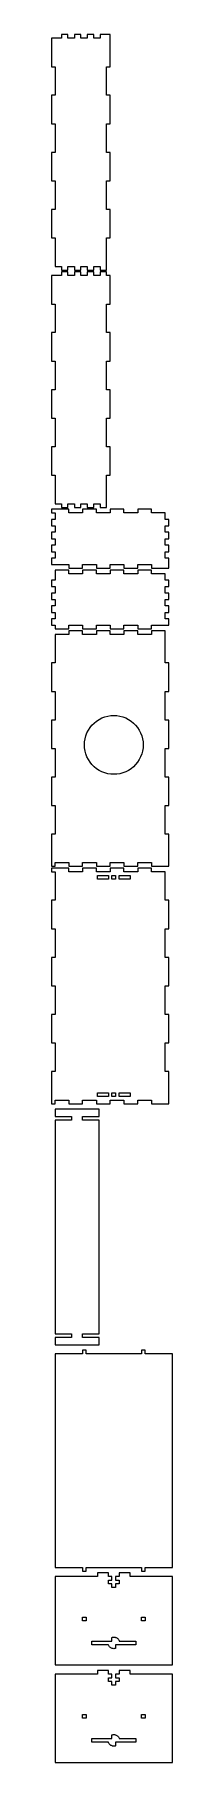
# Model space of a CAD drawing. Header units: metres. Extents: x -3 to 100, y 0 to 1467.
import ezdxf

# ---------------------------------------------------------------- set-up
doc = ezdxf.new("R2010")
doc.units = ezdxf.units.M

msp = doc.modelspace()

# ---------------------------------------------------------------- linework, layer by layer
for p, q in [((10.95, 1467.05), (5.47499, 1467.05)), ((5.47499, 1467.05), (5.47499, 1463.95)), ((10.95, 1463.95), (10.95, 1467.05)), ((21.9, 1467.05), (16.425, 1467.05)), ((16.425, 1467.05), (16.425, 1463.95)), ((21.9, 1463.95), (21.9, 1467.05)), ((32.85, 1467.05), (27.375, 1467.05)), ((27.375, 1467.05), (27.375, 1463.95)), ((32.85, 1463.95), (32.85, 1467.05)), ((46.9, 1467.05), (38.325, 1467.05)), ((38.325, 1467.05), (38.325, 1463.95)), ((46.9, 1439.72), (46.9, 1467.05)), ((5.47499, 1463.95), (-3.09999, 1463.95)), ((-3.09999, 1463.95), (-3.09999, 1439.72)), ((16.425, 1463.95), (10.95, 1463.95)), ((27.375, 1463.95), (21.9, 1463.95)), ((38.325, 1463.95), (32.85, 1463.95)), ((-3.09999, 1439.72), (0, 1439.72)), ((0, 1439.72), (0, 1415.5)), ((43.8, 1415.5), (43.8, 1439.72)), ((43.8, 1439.72), (46.9, 1439.72)), ((0, 1415.5), (-3.09999, 1415.5)), ((-3.09999, 1415.5), (-3.09999, 1391.28)), ((46.9, 1415.5), (43.8, 1415.5)), ((46.9, 1391.28), (46.9, 1415.5)), ((-3.09999, 1391.28), (0, 1391.28)), ((0, 1391.28), (0, 1367.05)), ((43.8, 1367.05), (43.8, 1391.28)), ((43.8, 1391.28), (46.9, 1391.28)), ((0, 1367.05), (-3.09999, 1367.05)), ((-3.09999, 1367.05), (-3.09999, 1342.82)), ((46.9, 1367.05), (43.8, 1367.05)), ((46.9, 1342.82), (46.9, 1367.05)), ((-3.09999, 1342.82), (0, 1342.82)), ((0, 1342.82), (0, 1318.6)), ((43.8, 1318.6), (43.8, 1342.82)), ((43.8, 1342.82), (46.9, 1342.82)), ((0, 1318.6), (-3.09999, 1318.6)), ((-3.09999, 1318.6), (-3.09999, 1294.38)), ((46.9, 1318.6), (43.8, 1318.6)), ((46.9, 1294.38), (46.9, 1318.6)), ((-3.09999, 1294.38), (0, 1294.38)), ((0, 1294.38), (0, 1270.15)), ((43.8, 1267.05), (43.8, 1294.38)), ((43.8, 1294.38), (46.9, 1294.38)), ((5.47499, 1262.4), (-3.09999, 1262.4)), ((-3.09999, 1262.4), (-3.09999, 1238.18)), ((0, 1270.15), (5.47499, 1270.15)), ((5.47499, 1270.15), (5.47499, 1267.05)), ((5.47499, 1267.05), (10.95, 1267.05)), ((10.95, 1265.5), (5.47499, 1265.5)), ((5.47499, 1265.5), (5.47499, 1262.4)), ((10.95, 1270.15), (16.425, 1270.15)), ((10.95, 1267.05), (10.95, 1270.15)), ((10.95, 1262.4), (10.95, 1265.5)), ((16.425, 1262.4), (10.95, 1262.4)), ((16.425, 1270.15), (16.425, 1267.05)), ((16.425, 1267.05), (21.9, 1267.05)), ((21.9, 1265.5), (16.425, 1265.5)), ((16.425, 1265.5), (16.425, 1262.4)), ((21.9, 1267.05), (21.9, 1270.15)), ((21.9, 1270.15), (27.375, 1270.15)), ((21.9, 1262.4), (21.9, 1265.5)), ((27.375, 1262.4), (21.9, 1262.4)), ((27.375, 1270.15), (27.375, 1267.05)), ((27.375, 1267.05), (32.85, 1267.05)), ((32.85, 1265.5), (27.375, 1265.5)), ((27.375, 1265.5), (27.375, 1262.4)), ((32.85, 1267.05), (32.85, 1270.15)), ((32.85, 1270.15), (38.325, 1270.15)), ((32.85, 1262.4), (32.85, 1265.5)), ((38.325, 1262.4), (32.85, 1262.4)), ((38.325, 1270.15), (38.325, 1267.05)), ((38.325, 1267.05), (43.8, 1267.05)), ((43.8, 1265.5), (38.325, 1265.5)), ((38.325, 1265.5), (38.325, 1262.4)), ((43.8, 1262.4), (43.8, 1265.5)), ((46.9, 1262.4), (43.8, 1262.4)), ((46.9, 1238.18), (46.9, 1262.4)), ((-3.09999, 1238.18), (0, 1238.18)), ((0, 1238.18), (0, 1213.95)), ((43.8, 1213.95), (43.8, 1238.18)), ((43.8, 1238.18), (46.9, 1238.18)), ((0, 1213.95), (-3.09999, 1213.95)), ((-3.09999, 1213.95), (-3.09999, 1189.72)), ((46.9, 1213.95), (43.8, 1213.95)), ((46.9, 1189.72), (46.9, 1213.95)), ((-3.09999, 1189.72), (0, 1189.72)), ((0, 1189.72), (0, 1165.5)), ((43.8, 1165.5), (43.8, 1189.72)), ((43.8, 1189.72), (46.9, 1189.72)), ((0, 1165.5), (-3.09999, 1165.5)), ((-3.09999, 1165.5), (-3.09999, 1141.28)), ((46.9, 1165.5), (43.8, 1165.5)), ((46.9, 1141.28), (46.9, 1165.5)), ((-3.09999, 1141.28), (0, 1141.28)), ((0, 1141.28), (0, 1117.05)), ((43.8, 1117.05), (43.8, 1141.28)), ((43.8, 1141.28), (46.9, 1141.28)), ((0, 1117.05), (-3.09999, 1117.05)), ((-3.09999, 1117.05), (-3.09999, 1092.82)), ((46.9, 1117.05), (43.8, 1117.05)), ((46.9, 1092.82), (46.9, 1117.05)), ((-3.09999, 1092.82), (0, 1092.82)), ((0, 1092.82), (0, 1068.6)), ((43.8, 1065.5), (43.8, 1092.82)), ((43.8, 1092.82), (46.9, 1092.82)), ((11.725, 1063.95), (-3.09999, 1063.95)), ((-3.09999, 1063.95), (-3.09999, 1060.85)), ((-3.09999, 1060.85), (0, 1060.85)), ((0, 1068.6), (5.47499, 1068.6)), ((0, 1060.85), (0, 1055.38)), ((5.47499, 1068.6), (5.47499, 1065.5)), ((5.47499, 1065.5), (10.95, 1065.5)), ((10.95, 1068.6), (16.425, 1068.6)), ((10.95, 1065.5), (10.95, 1068.6)), ((11.725, 1060.85), (11.725, 1063.95)), ((23.45, 1060.85), (11.725, 1060.85)), ((16.425, 1068.6), (16.425, 1065.5)), ((16.425, 1065.5), (21.9, 1065.5)), ((21.9, 1065.5), (21.9, 1068.6)), ((21.9, 1068.6), (27.375, 1068.6)), ((35.175, 1063.95), (23.45, 1063.95)), ((23.45, 1063.95), (23.45, 1060.85)), ((27.375, 1068.6), (27.375, 1065.5)), ((27.375, 1065.5), (32.85, 1065.5)), ((32.85, 1065.5), (32.85, 1068.6)), ((32.85, 1068.6), (38.325, 1068.6)), ((35.175, 1060.85), (35.175, 1063.95)), ((46.9, 1060.85), (35.175, 1060.85)), ((38.325, 1068.6), (38.325, 1065.5)), ((38.325, 1065.5), (43.8, 1065.5)), ((58.625, 1063.95), (46.9, 1063.95)), ((46.9, 1063.95), (46.9, 1060.85)), ((58.625, 1060.85), (58.625, 1063.95)), ((70.35, 1060.85), (58.625, 1060.85)), ((82.075, 1063.95), (70.35, 1063.95)), ((70.35, 1063.95), (70.35, 1060.85)), ((82.075, 1060.85), (82.075, 1063.95)), ((93.8, 1060.85), (82.075, 1060.85)), ((93.8, 1055.38), (93.8, 1060.85)), ((0, 1055.38), (-3.09999, 1055.38)), ((-3.09999, 1055.38), (-3.09999, 1049.9)), ((-3.09999, 1049.9), (0, 1049.9)), ((0, 1044.43), (-3.09999, 1044.43)), ((-3.09999, 1044.43), (-3.09999, 1038.95)), ((0, 1049.9), (0, 1044.43)), ((96.9, 1055.38), (93.8, 1055.38)), ((93.8, 1044.43), (93.8, 1049.9)), ((93.8, 1049.9), (96.9, 1049.9)), ((96.9, 1044.43), (93.8, 1044.43)), ((96.9, 1049.9), (96.9, 1055.38)), ((96.9, 1038.95), (96.9, 1044.43)), ((-3.09999, 1038.95), (0, 1038.95)), ((0, 1033.47), (-3.09999, 1033.47)), ((-3.09999, 1033.47), (-3.09999, 1028)), ((-3.09999, 1028), (0, 1028)), ((0, 1038.95), (0, 1033.47)), ((0, 1028), (0, 1022.53)), ((93.8, 1033.47), (93.8, 1038.95)), ((93.8, 1038.95), (96.9, 1038.95)), ((96.9, 1033.47), (93.8, 1033.47)), ((93.8, 1022.53), (93.8, 1028)), ((93.8, 1028), (96.9, 1028)), ((96.9, 1028), (96.9, 1033.47)), ((0, 1022.53), (-3.09999, 1022.53)), ((-3.09999, 1022.53), (-3.09999, 1017.05)), ((-3.09999, 1017.05), (11.725, 1017.05)), ((11.725, 1012.4), (0, 1012.4)), ((0, 1012.4), (0, 1003.83)), ((11.725, 1017.05), (11.725, 1013.95)), ((11.725, 1013.95), (23.45, 1013.95)), ((11.725, 1009.3), (11.725, 1012.4)), ((23.45, 1017.05), (35.175, 1017.05)), ((23.45, 1013.95), (23.45, 1017.05)), ((35.175, 1012.4), (23.45, 1012.4)), ((23.45, 1012.4), (23.45, 1009.3)), ((35.175, 1017.05), (35.175, 1013.95)), ((35.175, 1013.95), (46.9, 1013.95)), ((35.175, 1009.3), (35.175, 1012.4)), ((46.9, 1013.95), (46.9, 1017.05)), ((46.9, 1017.05), (58.625, 1017.05)), ((58.625, 1012.4), (46.9, 1012.4)), ((46.9, 1012.4), (46.9, 1009.3)), ((58.625, 1017.05), (58.625, 1013.95)), ((58.625, 1013.95), (70.35, 1013.95)), ((58.625, 1009.3), (58.625, 1012.4)), ((70.35, 1013.95), (70.35, 1017.05)), ((70.35, 1017.05), (82.075, 1017.05)), ((82.075, 1012.4), (70.35, 1012.4)), ((70.35, 1012.4), (70.35, 1009.3)), ((82.075, 1017.05), (82.075, 1013.95)), ((82.075, 1013.95), (96.9, 1013.95)), ((82.075, 1009.3), (82.075, 1012.4)), ((96.9, 1022.53), (93.8, 1022.53)), ((96.9, 1013.95), (96.9, 1022.53)), ((0, 1003.83), (-3.09999, 1003.83)), ((-3.09999, 1003.83), (-3.09999, 998.35)), ((-3.09999, 998.35), (0, 998.35)), ((0, 998.35), (0, 992.875)), ((23.45, 1009.3), (11.725, 1009.3)), ((46.9, 1009.3), (35.175, 1009.3)), ((70.35, 1009.3), (58.625, 1009.3)), ((93.8, 1009.3), (82.075, 1009.3)), ((93.8, 1003.83), (93.8, 1009.3)), ((96.9, 1003.83), (93.8, 1003.83)), ((93.8, 992.875), (93.8, 998.35)), ((93.8, 998.35), (96.9, 998.35)), ((96.9, 998.35), (96.9, 1003.83)), ((0, 992.875), (-3.09999, 992.875)), ((-3.09999, 992.875), (-3.09999, 987.4)), ((-3.09999, 987.4), (0, 987.4)), ((0, 987.4), (0, 981.925)), ((96.9, 992.875), (93.8, 992.875)), ((93.8, 981.925), (93.8, 987.4)), ((93.8, 987.4), (96.9, 987.4)), ((96.9, 987.4), (96.9, 992.875)), ((0, 981.925), (-3.09999, 981.925)), ((-3.09999, 981.925), (-3.09999, 976.45)), ((-3.09999, 976.45), (0, 976.45)), ((0, 970.975), (-3.09999, 970.975)), ((-3.09999, 970.975), (-3.09999, 965.5)), ((0, 976.45), (0, 970.975)), ((96.9, 981.925), (93.8, 981.925)), ((93.8, 970.975), (93.8, 976.45)), ((93.8, 976.45), (96.9, 976.45)), ((96.9, 970.975), (93.8, 970.975)), ((96.9, 976.45), (96.9, 981.925)), ((96.9, 965.5), (96.9, 970.975)), ((-3.09999, 965.5), (0, 965.5)), ((0, 965.5), (0, 962.4)), ((0, 962.4), (11.725, 962.4)), ((11.725, 957.75), (0, 957.75)), ((0, 957.75), (0, 933.525)), ((11.725, 965.5), (23.45, 965.5)), ((11.725, 962.4), (11.725, 965.5)), ((23.45, 960.85), (11.725, 960.85)), ((11.725, 960.85), (11.725, 957.75)), ((23.45, 965.5), (23.45, 962.4)), ((23.45, 962.4), (35.175, 962.4)), ((23.45, 957.75), (23.45, 960.85)), ((35.175, 957.75), (23.45, 957.75)), ((35.175, 962.4), (35.175, 965.5)), ((35.175, 965.5), (46.9, 965.5)), ((46.9, 960.85), (35.175, 960.85)), ((35.175, 960.85), (35.175, 957.75)), ((46.9, 965.5), (46.9, 962.4)), ((46.9, 962.4), (58.625, 962.4)), ((46.9, 957.75), (46.9, 960.85)), ((58.625, 957.75), (46.9, 957.75)), ((58.625, 962.4), (58.625, 965.5)), ((58.625, 965.5), (70.35, 965.5)), ((70.35, 960.85), (58.625, 960.85)), ((58.625, 960.85), (58.625, 957.75)), ((70.35, 965.5), (70.35, 962.4)), ((70.35, 962.4), (82.075, 962.4)), ((70.35, 957.75), (70.35, 960.85)), ((82.075, 957.75), (70.35, 957.75)), ((82.075, 962.4), (82.075, 965.5)), ((82.075, 965.5), (96.9, 965.5)), ((93.8, 960.85), (82.075, 960.85)), ((82.075, 960.85), (82.075, 957.75)), ((93.8, 933.525), (93.8, 960.85)), ((0, 933.525), (-3.09999, 933.525)), ((-3.09999, 933.525), (-3.09999, 909.3)), ((96.9, 933.525), (93.8, 933.525)), ((96.9, 909.3), (96.9, 933.525)), ((-3.09999, 909.3), (0, 909.3)), ((0, 909.3), (0, 885.075)), ((93.8, 885.075), (93.8, 909.3)), ((93.8, 909.3), (96.9, 909.3)), ((0, 885.075), (-3.09999, 885.075)), ((-3.09999, 885.075), (-3.09999, 860.85)), ((29.7746, 878.645), (31.4214, 880.678)), ((31.4214, 880.678), (33.2717, 882.529)), ((33.2717, 882.529), (35.3054, 884.175)), ((35.3054, 884.175), (37.5, 885.601)), ((37.5, 885.601), (39.8316, 886.789)), ((39.8316, 886.789), (42.2746, 887.726)), ((42.2746, 887.726), (44.8022, 888.404)), ((44.8022, 888.404), (47.3868, 888.813)), ((47.3868, 888.813), (50, 888.95)), ((50, 888.95), (52.6132, 888.813)), ((52.6132, 888.813), (55.1978, 888.404)), ((55.1978, 888.404), (57.7254, 887.726)), ((57.7254, 887.726), (60.1684, 886.789)), ((60.1684, 886.789), (62.5, 885.601)), ((62.5, 885.601), (64.6946, 884.175)), ((64.6946, 884.175), (66.7283, 882.529)), ((66.7283, 882.529), (68.5786, 880.678)), ((68.5786, 880.678), (70.2254, 878.645)), ((96.9, 885.075), (93.8, 885.075)), ((96.9, 860.85), (96.9, 885.075)), ((25, 863.95), (25.1369, 866.563)), ((25.1369, 866.563), (25.5463, 869.148)), ((25.5463, 869.148), (26.2236, 871.675)), ((26.2236, 871.675), (27.1614, 874.118)), ((27.1614, 874.118), (28.3494, 876.45)), ((28.3494, 876.45), (29.7746, 878.645)), ((70.2254, 878.645), (71.6506, 876.45)), ((71.6506, 876.45), (72.8386, 874.118)), ((72.8386, 874.118), (73.7764, 871.675)), ((73.7764, 871.675), (74.4537, 869.148)), ((74.4537, 869.148), (74.863, 866.563)), ((74.863, 866.563), (75, 863.95)), ((-3.09999, 860.85), (0, 860.85)), ((0, 860.85), (0, 836.625)), ((25.1369, 861.337), (25, 863.95)), ((25.5463, 858.752), (25.1369, 861.337)), ((26.2236, 856.225), (25.5463, 858.752)), ((27.1614, 853.782), (26.2236, 856.225)), ((28.3494, 851.45), (27.1614, 853.782)), ((29.7746, 849.255), (28.3494, 851.45)), ((71.6506, 851.45), (70.2254, 849.255)), ((72.8386, 853.782), (71.6506, 851.45)), ((73.7764, 856.225), (72.8386, 853.782)), ((74.4537, 858.752), (73.7764, 856.225)), ((74.863, 861.337), (74.4537, 858.752)), ((75, 863.95), (74.863, 861.337)), ((93.8, 836.625), (93.8, 860.85)), ((93.8, 860.85), (96.9, 860.85)), ((0, 836.625), (-3.09999, 836.625)), ((-3.09999, 836.625), (-3.09999, 812.4)), ((31.4214, 847.222), (29.7746, 849.255)), ((33.2717, 845.371), (31.4214, 847.222)), ((35.3054, 843.725), (33.2717, 845.371)), ((37.5, 842.299), (35.3054, 843.725)), ((39.8316, 841.111), (37.5, 842.299)), ((42.2746, 840.174), (39.8316, 841.111)), ((44.8022, 839.496), (42.2746, 840.174)), ((47.3868, 839.087), (44.8022, 839.496)), ((50, 838.95), (47.3868, 839.087)), ((52.6132, 839.087), (50, 838.95)), ((55.1978, 839.496), (52.6132, 839.087)), ((57.7254, 840.174), (55.1978, 839.496)), ((60.1684, 841.111), (57.7254, 840.174)), ((62.5, 842.299), (60.1684, 841.111)), ((64.6946, 843.725), (62.5, 842.299)), ((66.7283, 845.371), (64.6946, 843.725)), ((68.5786, 847.222), (66.7283, 845.371)), ((70.2254, 849.255), (68.5786, 847.222)), ((96.9, 836.625), (93.8, 836.625)), ((96.9, 812.4), (96.9, 836.625)), ((-3.09999, 812.4), (0, 812.4)), ((0, 812.4), (0, 788.175)), ((93.8, 788.175), (93.8, 812.4)), ((93.8, 812.4), (96.9, 812.4)), ((0, 788.175), (-3.09999, 788.175)), ((-3.09999, 788.175), (-3.09999, 760.85)), ((96.9, 788.175), (93.8, 788.175)), ((96.9, 760.85), (96.9, 788.175)), ((0, 763.95), (11.725, 763.95)), ((0, 760.85), (0, 763.95)), ((11.725, 763.95), (11.725, 760.85)), ((23.45, 760.85), (23.45, 763.95)), ((23.45, 763.95), (35.175, 763.95)), ((35.175, 763.95), (35.175, 760.85)), ((46.9, 760.85), (46.9, 763.95)), ((46.9, 763.95), (58.625, 763.95)), ((58.625, 763.95), (58.625, 760.85)), ((70.35, 760.85), (70.35, 763.95)), ((70.35, 763.95), (82.075, 763.95)), ((82.075, 763.95), (82.075, 760.85)), ((-3.09999, 760.85), (0, 760.85)), ((11.725, 759.3), (-3.09999, 759.3)), ((-3.09999, 759.3), (-3.09999, 756.2)), ((-3.09999, 756.2), (0, 756.2)), ((0, 756.2), (0, 731.975)), ((11.725, 760.85), (23.45, 760.85)), ((11.725, 756.2), (11.725, 759.3)), ((23.45, 756.2), (11.725, 756.2)), ((35.175, 759.3), (23.45, 759.3)), ((23.45, 759.3), (23.45, 756.2)), ((35.175, 760.85), (46.9, 760.85)), ((35.175, 756.2), (35.175, 759.3)), ((46.9, 756.2), (35.175, 756.2)), ((36.05, 750), (36.05, 753.1)), ((36.05, 753.1), (45.35, 753.1)), ((45.35, 750), (36.05, 750)), ((45.35, 753.1), (45.35, 750)), ((58.625, 759.3), (46.9, 759.3)), ((46.9, 759.3), (46.9, 756.2)), ((48.45, 750), (48.45, 753.1)), ((48.45, 753.1), (51.55, 753.1)), ((51.55, 750), (48.45, 750)), ((51.55, 753.1), (51.55, 750)), ((54.65, 750), (54.65, 753.1)), ((54.65, 753.1), (63.95, 753.1)), ((63.95, 750), (54.65, 750)), ((58.625, 760.85), (70.35, 760.85)), ((58.625, 756.2), (58.625, 759.3)), ((70.35, 756.2), (58.625, 756.2)), ((63.95, 753.1), (63.95, 750)), ((82.075, 759.3), (70.35, 759.3)), ((70.35, 759.3), (70.35, 756.2)), ((82.075, 760.85), (96.9, 760.85)), ((82.075, 756.2), (82.075, 759.3)), ((93.8, 756.2), (82.075, 756.2)), ((93.8, 731.975), (93.8, 756.2)), ((0, 731.975), (-3.09999, 731.975)), ((-3.09999, 731.975), (-3.09999, 707.75)), ((96.9, 731.975), (93.8, 731.975)), ((96.9, 707.75), (96.9, 731.975)), ((-3.09999, 707.75), (0, 707.75)), ((0, 707.75), (0, 683.525)), ((93.8, 683.525), (93.8, 707.75)), ((93.8, 707.75), (96.9, 707.75)), ((0, 683.525), (-3.09999, 683.525)), ((-3.09999, 683.525), (-3.09999, 659.3)), ((96.9, 683.525), (93.8, 683.525)), ((96.9, 659.3), (96.9, 683.525)), ((-3.09999, 659.3), (0, 659.3)), ((0, 659.3), (0, 635.075)), ((93.8, 635.075), (93.8, 659.3)), ((93.8, 659.3), (96.9, 659.3)), ((0, 635.075), (-3.09999, 635.075)), ((-3.09999, 635.075), (-3.09999, 610.85)), ((96.9, 635.075), (93.8, 635.075)), ((96.9, 610.85), (96.9, 635.075)), ((-3.09999, 610.85), (0, 610.85)), ((0, 610.85), (0, 586.625)), ((93.8, 586.625), (93.8, 610.85)), ((93.8, 610.85), (96.9, 610.85)), ((0, 586.625), (-3.09999, 586.625)), ((-3.09999, 586.625), (-3.09999, 559.3)), ((96.9, 586.625), (93.8, 586.625)), ((96.9, 559.3), (96.9, 586.625)), ((-3.09999, 559.3), (0, 559.3)), ((0, 562.4), (11.725, 562.4)), ((0, 559.3), (0, 562.4)), ((11.725, 562.4), (11.725, 559.3)), ((11.725, 559.3), (23.45, 559.3)), ((23.45, 559.3), (23.45, 562.4)), ((23.45, 562.4), (35.175, 562.4)), ((35.175, 562.4), (35.175, 559.3)), ((35.175, 559.3), (46.9, 559.3)), ((36.05, 565.5), (36.05, 568.6)), ((36.05, 568.6), (45.35, 568.6)), ((45.35, 565.5), (36.05, 565.5)), ((45.35, 568.6), (45.35, 565.5)), ((46.9, 559.3), (46.9, 562.4)), ((46.9, 562.4), (58.625, 562.4)), ((48.45, 565.5), (48.45, 568.6)), ((48.45, 568.6), (51.55, 568.6)), ((51.55, 565.5), (48.45, 565.5)), ((51.55, 568.6), (51.55, 565.5)), ((54.65, 565.5), (54.65, 568.6)), ((54.65, 568.6), (63.95, 568.6)), ((63.95, 565.5), (54.65, 565.5)), ((58.625, 562.4), (58.625, 559.3)), ((58.625, 559.3), (70.35, 559.3)), ((63.95, 568.6), (63.95, 565.5)), ((70.35, 559.3), (70.35, 562.4)), ((70.35, 562.4), (82.075, 562.4)), ((82.075, 562.4), (82.075, 559.3)), ((82.075, 559.3), (96.9, 559.3)), ((37.5, 554.65), (0, 554.65)), ((0, 554.65), (0, 548.45)), ((0, 548.45), (14.1, 548.45)), ((14.1, 545.35), (0, 545.35)), ((0, 545.35), (0, 363.95)), ((14.1, 548.45), (14.1, 545.35)), ((23.4, 545.35), (23.4, 548.45)), ((23.4, 548.45), (37.5, 548.45)), ((37.5, 545.35), (23.4, 545.35)), ((37.5, 548.45), (37.5, 554.65)), ((37.5, 363.95), (37.5, 545.35)), ((0, 363.95), (14.1, 363.95)), ((14.1, 360.85), (0, 360.85)), ((0, 360.85), (0, 354.65)), ((0, 354.65), (37.5, 354.65)), ((14.1, 363.95), (14.1, 360.85)), ((23.4, 360.85), (23.4, 363.95)), ((23.4, 363.95), (37.5, 363.95)), ((37.5, 360.85), (23.4, 360.85)), ((37.5, 354.65), (37.5, 360.85)), ((23.45, 346.9), (0, 346.9)), ((0, 346.9), (0, 165.5)), ((26.55, 350), (23.45, 350)), ((23.45, 350), (23.45, 346.9)), ((26.55, 346.9), (26.55, 350)), ((73.45, 346.9), (26.55, 346.9)), ((76.55, 350), (73.45, 350)), ((73.45, 350), (73.45, 346.9)), ((76.55, 346.9), (76.55, 350)), ((100, 346.9), (76.55, 346.9)), ((100, 165.5), (100, 346.9)), ((0, 165.5), (23.45, 165.5)), ((23.45, 165.5), (23.45, 162.4)), ((23.45, 162.4), (26.55, 162.4)), ((26.55, 162.4), (26.55, 165.5)), ((26.55, 165.5), (73.45, 165.5)), ((73.45, 165.5), (73.45, 162.4)), ((73.45, 162.4), (76.55, 162.4)), ((76.55, 162.4), (76.55, 165.5)), ((76.55, 165.5), (100, 165.5)), ((36.05, 157.75), (0, 157.75)), ((0, 157.75), (0, 82.75)), ((45.35, 160.85), (36.05, 160.85)), ((36.05, 160.85), (36.05, 157.75)), ((45.35, 157.75), (45.35, 160.85)), ((48.45, 157.75), (45.35, 157.75)), ((45.35, 151.55), (45.35, 154.65)), ((45.35, 154.65), (48.45, 154.65)), ((48.45, 151.55), (45.35, 151.55)), ((48.45, 154.65), (48.45, 157.75)), ((48.45, 148.45), (48.45, 151.55)), ((51.55, 148.45), (48.45, 148.45)), ((54.65, 157.75), (51.55, 157.75)), ((51.55, 157.75), (51.55, 154.65)), ((51.55, 154.65), (54.65, 154.65)), ((54.65, 151.55), (51.55, 151.55)), ((51.55, 151.55), (51.55, 148.45)), ((63.95, 160.85), (54.65, 160.85)), ((54.65, 160.85), (54.65, 157.75)), ((54.65, 154.65), (54.65, 151.55)), ((63.95, 157.75), (63.95, 160.85)), ((100, 157.75), (63.95, 157.75)), ((100, 82.75), (100, 157.75)), ((23.45, 120.25), (23.45, 123.35)), ((23.45, 123.35), (26.55, 123.35)), ((26.55, 120.25), (23.45, 120.25)), ((26.55, 123.35), (26.55, 120.25)), ((73.45, 120.25), (73.45, 123.35)), ((73.45, 123.35), (76.55, 123.35)), ((76.55, 120.25), (73.45, 120.25)), ((76.55, 123.35), (76.55, 120.25)), ((31.25, 99.95), (31.25, 103.05)), ((31.25, 103.05), (48.45, 103.05)), ((48.45, 106.148), (48.4853, 106.162)), ((48.45, 103.05), (48.45, 106.148)), ((48.4853, 106.162), (48.9809, 106.294)), ((48.9809, 106.294), (49.4876, 106.375)), ((49.4876, 106.375), (50, 106.402)), ((50, 106.402), (50.5123, 106.375)), ((50.5123, 106.375), (51.0191, 106.294)), ((51.0191, 106.294), (51.5146, 106.162)), ((51.5146, 106.162), (51.9936, 105.978)), ((51.9936, 105.978), (52.4508, 105.745)), ((52.4508, 105.745), (52.881, 105.465)), ((52.881, 105.465), (53.2798, 105.143)), ((53.2798, 105.143), (53.6425, 104.78)), ((53.6425, 104.78), (53.9654, 104.381)), ((53.9654, 104.381), (54.2448, 103.951)), ((54.2448, 103.951), (54.4778, 103.494)), ((54.4778, 103.494), (54.6481, 103.05)), ((54.6481, 103.05), (68.75, 103.05)), ((68.75, 103.05), (68.75, 99.95)), ((45.3519, 99.95), (31.25, 99.95)), ((45.5222, 99.5064), (45.3519, 99.95)), ((45.7551, 99.0492), (45.5222, 99.5064)), ((46.0346, 98.6189), (45.7551, 99.0492)), ((46.3575, 98.2202), (46.0346, 98.6189)), ((46.7202, 97.8575), (46.3575, 98.2202)), ((47.1189, 97.5346), (46.7202, 97.8575)), ((47.5492, 97.2551), (47.1189, 97.5346)), ((48.0064, 97.0222), (47.5492, 97.2551)), ((48.4853, 96.8384), (48.0064, 97.0222)), ((48.9809, 96.7056), (48.4853, 96.8384)), ((49.4876, 96.6253), (48.9809, 96.7056)), ((50, 96.5985), (49.4876, 96.6253)), ((50.5123, 96.6253), (50, 96.5985)), ((51.0191, 96.7056), (50.5123, 96.6253)), ((51.5146, 96.8384), (51.0191, 96.7056)), ((51.55, 96.8519), (51.5146, 96.8384)), ((68.75, 99.95), (51.55, 99.95)), ((51.55, 99.95), (51.55, 96.8519)), ((0, 82.75), (100, 82.75)), ((36.05, 75), (0, 75)), ((0, 75), (0, 0)), ((45.35, 78.1), (36.05, 78.1)), ((36.05, 78.1), (36.05, 75)), ((45.35, 75), (45.35, 78.1)), ((48.45, 75), (45.35, 75)), ((48.45, 71.9), (48.45, 75)), ((54.65, 75), (51.55, 75)), ((51.55, 75), (51.55, 71.9)), ((63.95, 78.1), (54.65, 78.1)), ((54.65, 78.1), (54.65, 75)), ((63.95, 75), (63.95, 78.1)), ((100, 75), (63.95, 75)), ((100, 0), (100, 75)), ((45.35, 68.8), (45.35, 71.9)), ((45.35, 71.9), (48.45, 71.9)), ((48.45, 68.8), (45.35, 68.8)), ((48.45, 65.7), (48.45, 68.8)), ((51.55, 65.7), (48.45, 65.7)), ((51.55, 71.9), (54.65, 71.9)), ((54.65, 68.8), (51.55, 68.8)), ((51.55, 68.8), (51.55, 65.7)), ((54.65, 71.9), (54.65, 68.8)), ((23.45, 37.5), (23.45, 40.6)), ((23.45, 40.6), (26.55, 40.6)), ((26.55, 37.5), (23.45, 37.5)), ((26.55, 40.6), (26.55, 37.5)), ((73.45, 37.5), (73.45, 40.6)), ((73.45, 40.6), (76.55, 40.6)), ((76.55, 37.5), (73.45, 37.5)), ((76.55, 40.6), (76.55, 37.5)), ((31.25, 17.2), (31.25, 20.3)), ((31.25, 20.3), (48.45, 20.3)), ((45.3519, 17.2), (31.25, 17.2)), ((45.5222, 16.7564), (45.3519, 17.2)), ((45.7551, 16.2992), (45.5222, 16.7564)), ((46.0346, 15.8689), (45.7551, 16.2992)), ((46.3575, 15.4702), (46.0346, 15.8689)), ((46.7202, 15.1075), (46.3575, 15.4702)), ((47.1189, 14.7846), (46.7202, 15.1075)), ((47.5492, 14.5051), (47.1189, 14.7846)), ((48.45, 23.3981), (48.4853, 23.4116)), ((48.45, 20.3), (48.45, 23.3981)), ((48.4853, 23.4116), (48.9809, 23.5444)), ((48.9809, 23.5444), (49.4876, 23.6247)), ((49.4876, 23.6247), (50, 23.6515)), ((50, 23.6515), (50.5123, 23.6247)), ((50.5123, 23.6247), (51.0191, 23.5444)), ((51.0191, 23.5444), (51.5146, 23.4116)), ((51.5146, 23.4116), (51.9936, 23.2278)), ((68.75, 17.2), (51.55, 17.2)), ((51.55, 17.2), (51.55, 14.1019)), ((51.9936, 23.2278), (52.4508, 22.9948)), ((52.4508, 22.9948), (52.881, 22.7154)), ((52.881, 22.7154), (53.2798, 22.3925)), ((53.2798, 22.3925), (53.6425, 22.0298)), ((53.6425, 22.0298), (53.9654, 21.631)), ((53.9654, 21.631), (54.2448, 21.2008)), ((54.2448, 21.2008), (54.4778, 20.7436)), ((54.4778, 20.7436), (54.6481, 20.3)), ((54.6481, 20.3), (68.75, 20.3)), ((68.75, 20.3), (68.75, 17.2)), ((0, 0), (100, 0)), ((48.0064, 14.2722), (47.5492, 14.5051)), ((48.4853, 14.0884), (48.0064, 14.2722)), ((48.9809, 13.9556), (48.4853, 14.0884)), ((49.4876, 13.8753), (48.9809, 13.9556)), ((50, 13.8485), (49.4876, 13.8753)), ((50.5123, 13.8753), (50, 13.8485)), ((51.0191, 13.9556), (50.5123, 13.8753)), ((51.5146, 14.0884), (51.0191, 13.9556)), ((51.55, 14.1019), (51.5146, 14.0884))]:
    msp.add_line(p, q)

doc.saveas('drawing.dxf')
